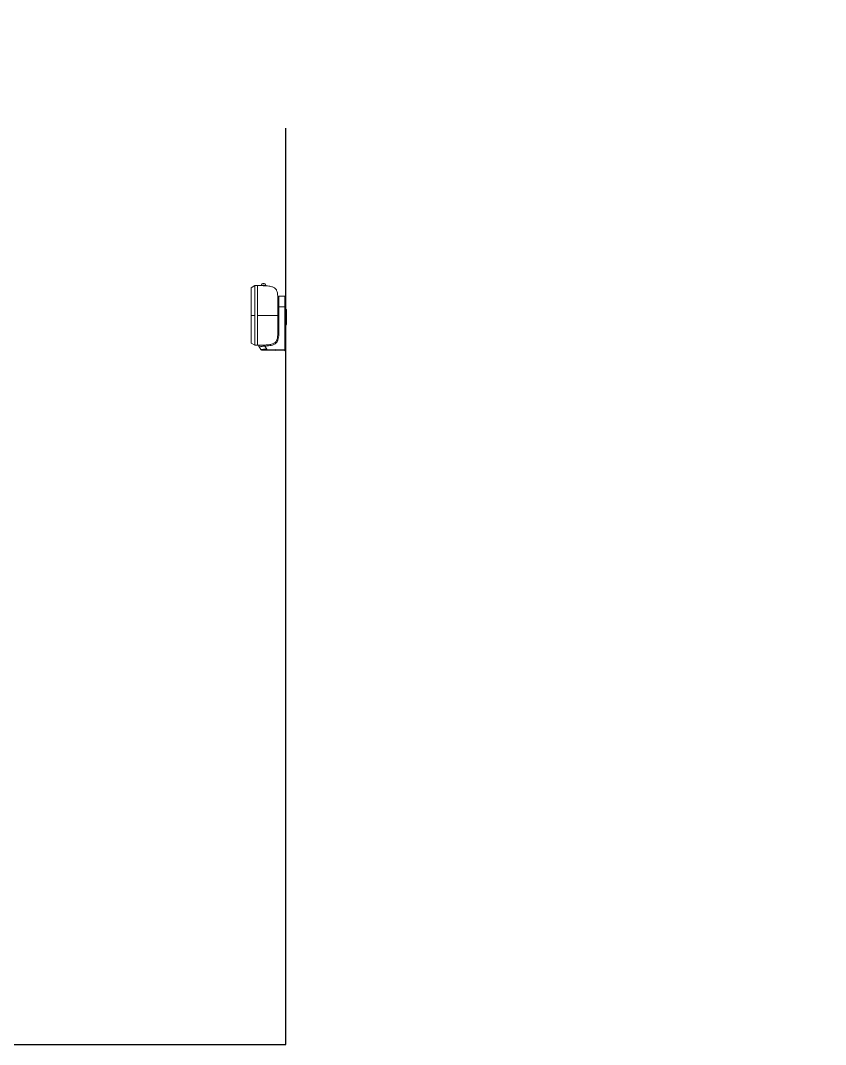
# Model space of a CAD drawing. Extents: x -2137 to 3740, y 68 to 2359.
# Drawn here: x 2983 to 3740, y 295 to 1257 of the extents above; entities that cross this region are included whole.
import ezdxf

# ---------------------------------------------------------------- set-up
doc = ezdxf.new("R2010")
doc.units = 0
doc.header["$LTSCALE"] = 20
doc.header["$MEASUREMENT"] = 0
doc.layers.get('0').update_dxf_attribs({"linetype": 'CONTINUOUS'})
doc.layers.add('6', color=6, linetype='CONTINUOUS')

msp = doc.modelspace()

# ---------------------------------------------------------------- linework, layer by layer
at = {"color": 7, "linetype": 'Continuous', "lineweight": 15}
for p, q in [((3203.64, 1008.21), (3200.18, 1006.21)), ((3206.18, 1008.21), (3203.64, 1008.21)), ((3206.18, 952.21), (3206.18, 1008.21)), ((3209.53, 1008.71), (3209.53, 1008.18)), ((3211.03, 1010.21), (3212.22, 1010.21)), ((3212.22, 1010.21), (3212.33, 1010.21)), ((3213.83, 1008.03), (3213.83, 1008.71)), ((3225.18, 997.21), (3225.18, 996.48)), ((3226.18, 998.21), (3231.68, 998.21)), ((3232.68, 988.21), (3232.68, 997.21)), ((3226.14, 988.21), (3225.18, 988.21)), ((3226.14, 988.21), (3226.14, 964.2)), ((3231.64, 988.21), (3226.14, 988.21)), ((3231.64, 947.91), (3231.64, 988.21)), ((3232.68, 988.21), (3231.64, 988.21)), ((3232.68, 988.21), (3232.68, 947.91)), ((3233.18, 985.54), (3233.18, 978.54)), ((3203.64, 980.21), (3200.18, 980.21)), ((3233.18, 978.54), (3233.18, 971.54)), ((3200.18, 954.21), (3203.64, 952.21)), ((3203.64, 952.21), (3206.18, 952.21)), ((3209.24, 948.1), (3207.46, 950.64)), ((3212.91, 951.33), (3214.89, 948.5)), ((3214.89, 948.5), (3231.64, 947.91)), ((3231.64, 946.91), (3214.89, 947.5)), ((3232.68, 947.91), (3231.64, 947.91))]:
    msp.add_line(p, q, dxfattribs=at)
at = {"color": 8, "linetype": 'Continuous', "lineweight": 15}
for p, q in [((3213.48, 1008.71), (3209.53, 1008.71)), ((3213.83, 1008.71), (3213.48, 1008.71))]:
    msp.add_line(p, q, dxfattribs=at)
at = {"color": 7, "linetype": 'Continuous', "lineweight": 15}
for centre, radius, start, end in [((3211.03, 1008.71), 1.5, 90, 180), ((3212.33, 1008.71), 1.5, 0, 90), ((3226.18, 997.21), 1, 90, 180), ((3231.68, 997.21), 1, 0, 90), ((3232.68, 985.54), 0.5, 0, 90), ((3232.68, 971.54), 0.5, 270, 0), ((3238.81, 947.41), 7.19, 176.01247, 183.98753), ((3231.68, 947.91), 1, 268, 0)]:
    msp.add_arc(centre, radius, start, end, dxfattribs=at)
for centre in [(3226.18, 988.21), (3231.68, 988.21)]:
    msp.add_ellipse(centre, major_axis=(0, 10), ratio=0.00349, start_param=0, end_param=1.570796, dxfattribs=at)
for points, knots in [([(3200.18, 1006.21), (3200.18, 1006.17), (3200.18, 1006.09), (3200.18, 1005.43), (3200.18, 1004.5), (3200.18, 1003.34), (3200.18, 1001.84), (3200.18, 1000.04), (3200.18, 998.05), (3200.18, 995.8), (3200.18, 993.34), (3200.18, 990.75), (3200.18, 988), (3200.18, 985.16), (3200.18, 982.78), (3200.18, 981.13), (3200.18, 980.21)], [0, 0, 0, 0, 0.073534, 0.179335, 0.233819, 0.288304, 0.394105, 0.448589, 0.503073, 0.608874, 0.663358, 0.717843, 0.823644, 0.878128, 0.932612, 1, 1, 1, 1]), ([(3203.64, 1008.21), (3203.64, 1008.21), (3203.64, 1008.21), (3203.64, 1008.12), (3203.64, 1007.8), (3203.64, 1007.28), (3203.64, 1006.57), (3203.64, 1005.67), (3203.64, 1004.6), (3203.64, 1003.35), (3203.64, 1001.92), (3203.64, 1000.36), (3203.64, 998.66), (3203.64, 996.8), (3203.64, 994.83), (3203.64, 992.77), (3203.64, 990.63), (3203.64, 988.39), (3203.64, 985.89), (3203.64, 983.16), (3203.64, 981.2), (3203.64, 980.21)], [0, 0, 0, 0, 0.006863, 0.05979, 0.112716, 0.16718, 0.221643, 0.27457, 0.327496, 0.38196, 0.436423, 0.48935, 0.542276, 0.59674, 0.651203, 0.70413, 0.757056, 0.81152, 0.865984, 0.93262, 1, 1, 1, 1]), ([(3206.18, 1008.21), (3207.4, 1008.21), (3209.66, 1008.2), (3212.77, 1008.11), (3215.38, 1007.95), (3217.55, 1007.67), (3219.36, 1007.28), (3220.77, 1006.77), (3221.88, 1006.18), (3222.75, 1005.51), (3223.49, 1004.65), (3224.1, 1003.55), (3224.57, 1002.19), (3224.91, 1000.51), (3225.12, 998.49), (3225.16, 997.01), (3225.18, 996.21)], [0, 0, 0, 0, 0.136575, 0.251437, 0.347332, 0.427367, 0.494909, 0.553695, 0.594435, 0.634168, 0.675231, 0.720513, 0.773012, 0.835503, 0.910437, 1, 1, 1, 1]), ([(3206.18, 980.21), (3206.18, 981.26), (3206.18, 983.36), (3206.18, 986.47), (3206.18, 989.5), (3206.18, 992.41), (3206.18, 995.17), (3206.18, 997.74), (3206.18, 1000.08), (3206.18, 1002.18), (3206.18, 1004), (3206.18, 1005.52), (3206.18, 1006.72), (3206.18, 1007.58), (3206.18, 1008.11), (3206.18, 1008.18), (3206.18, 1008.21)], [0, 0, 0, 0, 0.0715153, 0.1432587, 0.214774, 0.2862893, 0.3580326, 0.4295479, 0.5010633, 0.5728066, 0.644322, 0.7158373, 0.7875806, 0.8590959, 0.929548, 1, 1, 1, 1]), ([(3225.18, 980.21), (3225.18, 980.86), (3225.18, 982.18), (3225.18, 984.16), (3225.18, 985.97), (3225.18, 987.58), (3225.18, 988.99), (3225.18, 990.31), (3225.18, 991.95), (3225.18, 993.34), (3225.18, 994.44), (3225.18, 995.31), (3225.18, 996.05), (3225.18, 996.16), (3225.18, 996.21)], [0, 0, 0, 0, 0.077673, 0.157735, 0.240041, 0.304404, 0.368745, 0.434477, 0.500188, 0.631454, 0.695816, 0.760158, 0.883566, 1, 1, 1, 1]), ([(3200.18, 980.21), (3200.18, 978.77), (3200.18, 976.58), (3200.18, 973.72), (3200.18, 970.92), (3200.18, 968.24), (3200.18, 965.74), (3200.18, 963.38), (3200.18, 961.25), (3200.18, 959.39), (3200.18, 957.74), (3200.18, 956.39), (3200.18, 955.39), (3200.18, 954.76), (3200.18, 954.3), (3200.18, 954.24), (3200.18, 954.21)], [0, 0, 0, 0, 0.105801, 0.160285, 0.214769, 0.32057, 0.375055, 0.429539, 0.53534, 0.589824, 0.644308, 0.750109, 0.804593, 0.859078, 0.929106, 1, 1, 1, 1]), ([(3203.64, 952.21), (3203.64, 952.21), (3203.64, 952.21), (3203.64, 952.3), (3203.64, 952.62), (3203.64, 953.14), (3203.64, 953.85), (3203.64, 954.74), (3203.64, 955.81), (3203.64, 957.07), (3203.64, 958.49), (3203.64, 960.06), (3203.64, 961.76), (3203.64, 963.61), (3203.64, 965.59), (3203.64, 967.64), (3203.64, 969.79), (3203.64, 972.03), (3203.64, 974.52), (3203.64, 977.26), (3203.64, 979.22), (3203.64, 980.21)], [0, 0, 0, 0, 0.006863, 0.05979, 0.112716, 0.16718, 0.221643, 0.27457, 0.327496, 0.38196, 0.436423, 0.48935, 0.542276, 0.59674, 0.651203, 0.70413, 0.757056, 0.81152, 0.865984, 0.93262, 1, 1, 1, 1]), ([(3225.18, 980.21), (3225.16, 980.21), (3225.12, 980.21), (3224.9, 980.21), (3224.56, 980.21), (3224.04, 980.21), (3223.26, 980.21), (3222.14, 980.21), (3220.81, 980.21), (3219.28, 980.21), (3217.47, 980.21), (3215.31, 980.21), (3212.72, 980.21), (3209.63, 980.21), (3207.39, 980.21), (3206.18, 980.21)], [0, 0, 0, 0, 0.090388, 0.165876, 0.228717, 0.281445, 0.340941, 0.394848, 0.449516, 0.508085, 0.575425, 0.655145, 0.7505, 0.864499, 1, 1, 1, 1]), ([(3206.18, 952.21), (3206.18, 952.24), (3206.18, 952.31), (3206.18, 952.86), (3206.18, 953.73), (3206.18, 954.94), (3206.18, 956.47), (3206.18, 958.3), (3206.18, 960.41), (3206.18, 962.76), (3206.18, 965.33), (3206.18, 968.1), (3206.18, 971.02), (3206.18, 974.03), (3206.18, 977.11), (3206.18, 979.18), (3206.18, 980.21)], [0, 0, 0, 0, 0.071515, 0.143259, 0.214774, 0.286289, 0.358033, 0.429548, 0.501063, 0.572807, 0.644322, 0.715837, 0.787581, 0.859096, 0.929548, 1, 1, 1, 1]), ([(3225.18, 964.21), (3225.18, 964.23), (3225.18, 964.28), (3225.18, 964.66), (3225.18, 965.24), (3225.18, 965.98), (3225.18, 966.8), (3225.18, 967.77), (3225.18, 969.24), (3225.18, 970.95), (3225.18, 972.84), (3225.18, 974.76), (3225.18, 977.22), (3225.18, 979.23), (3225.18, 980.21)], [0, 0, 0, 0, 0.077673, 0.157735, 0.240041, 0.304404, 0.368745, 0.434477, 0.500188, 0.631454, 0.695817, 0.760158, 0.883566, 1, 1, 1, 1]), ([(3206.18, 952.21), (3207.39, 952.21), (3209.63, 952.22), (3212.72, 952.3), (3215.31, 952.47), (3217.47, 952.73), (3219.28, 953.12), (3220.81, 953.66), (3222.14, 954.37), (3223.26, 955.4), (3224.04, 956.7), (3224.56, 958.19), (3224.9, 959.87), (3225.12, 961.91), (3225.16, 963.4), (3225.18, 964.21)], [0, 0, 0, 0, 0.135501, 0.2495, 0.344855, 0.424575, 0.491915, 0.550484, 0.605152, 0.659059, 0.718555, 0.771284, 0.834124, 0.909612, 1, 1, 1, 1]), ([(3226.14, 964.2), (3226.13, 963.65), (3226.1, 962.16), (3225.91, 959.74), (3225.41, 957.53), (3224.74, 955.99), (3224.16, 955.04), (3223.41, 954.2), (3222.46, 953.44), (3221.31, 952.81), (3219.7, 952.2), (3217.68, 951.73), (3215.3, 951.45), (3213.71, 951.37), (3212.91, 951.33)], [0, 0, 0, 0, 0.076601, 0.206181, 0.335104, 0.386396, 0.437619, 0.489065, 0.540529, 0.604778, 0.669158, 0.77907, 0.889534, 1, 1, 1, 1]), ([(3225.18, 964.21), (3225.19, 964.21), (3225.21, 964.21), (3225.38, 964.21), (3225.64, 964.21), (3225.89, 964.2), (3226.06, 964.2), (3226.12, 964.2), (3226.14, 964.2)], [0, 0, 0, 0, 0.219542, 0.439079, 0.658619, 0.878163, 0.960806, 1, 1, 1, 1]), ([(3208.27, 952.21), (3208.18, 952.21), (3208, 952.19), (3207.75, 952.07), (3207.54, 951.9), (3207.38, 951.68), (3207.29, 951.42), (3207.27, 951.14), (3207.32, 950.87), (3207.41, 950.72), (3207.46, 950.64)], [0, 0, 0, 0, 0.125, 0.25, 0.375, 0.5, 0.625, 0.75, 0.875, 1, 1, 1, 1]), ([(3212.91, 951.33), (3212.91, 951.33), (3212.49, 951.3), (3211.65, 951.21), (3210.34, 951.08), (3209.08, 950.89), (3208.14, 950.72), (3207.56, 950.65), (3207.46, 950.64), (3207.46, 950.64), (3207.46, 950.64)], [0, 0, 0, 0, 0.000007, 0.147707, 0.295, 0.474236, 0.630333, 0.776299, 0.999993, 1, 1, 1, 1]), ([(3209.24, 948.1), (3209.24, 948.1), (3209.24, 948.1), (3209.26, 948.1), (3209.44, 948.1), (3210.06, 948.16), (3210.97, 948.29), (3212.18, 948.41), (3213.52, 948.48), (3214.43, 948.5), (3214.89, 948.5), (3214.89, 948.5)], [0, 0, 0, 0, 0.000007, 0.055242, 0.251417, 0.38796, 0.529555, 0.684637, 0.842045, 0.999993, 1, 1, 1, 1]), ([(3210.03, 947.67), (3209.95, 947.68), (3209.8, 947.69), (3209.58, 947.78), (3209.39, 947.91), (3209.29, 948.04), (3209.24, 948.1)], [0, 0, 0, 0, 0.2500003, 0.4999996, 0.7500001, 1, 1, 1, 1]), ([(3214.89, 947.5), (3214.48, 947.51), (3213.65, 947.54), (3212.49, 947.58), (3211.48, 947.62), (3210.72, 947.65), (3210.2, 947.66), (3210.04, 947.67), (3210.03, 947.67), (3210.03, 947.67)], [0, 0, 0, 0, 0.169971, 0.339443, 0.488315, 0.614407, 0.740527, 0.940514, 1, 1, 1, 1]), ([(3212.9, 952.33), (3212.89, 952.31), (3212.89, 952.28), (3212.88, 952.05), (3212.89, 951.72), (3212.9, 951.46), (3212.91, 951.33)], [0, 0, 0, 0, 0.249999, 0.499998, 0.749999, 1, 1, 1, 1]), ([(3214.89, 947.5), (3214.89, 947.51), (3214.88, 947.55), (3214.87, 947.78), (3214.88, 948.11), (3214.89, 948.37), (3214.89, 948.5)], [0, 0, 0, 0, 0.25, 0.500001, 0.75, 1, 1, 1, 1])]:
    msp.add_open_spline(points, degree=3, knots=knots, dxfattribs=at)
at = {"layer": '6'}
msp.add_lwpolyline([(3740.36, 2219.94), (1305.18, 2219.94), (1305.18, 294.9), (3232.68, 294.9), (3232.68, 1156.08)], dxfattribs=at)

doc.saveas('drawing.dxf')
